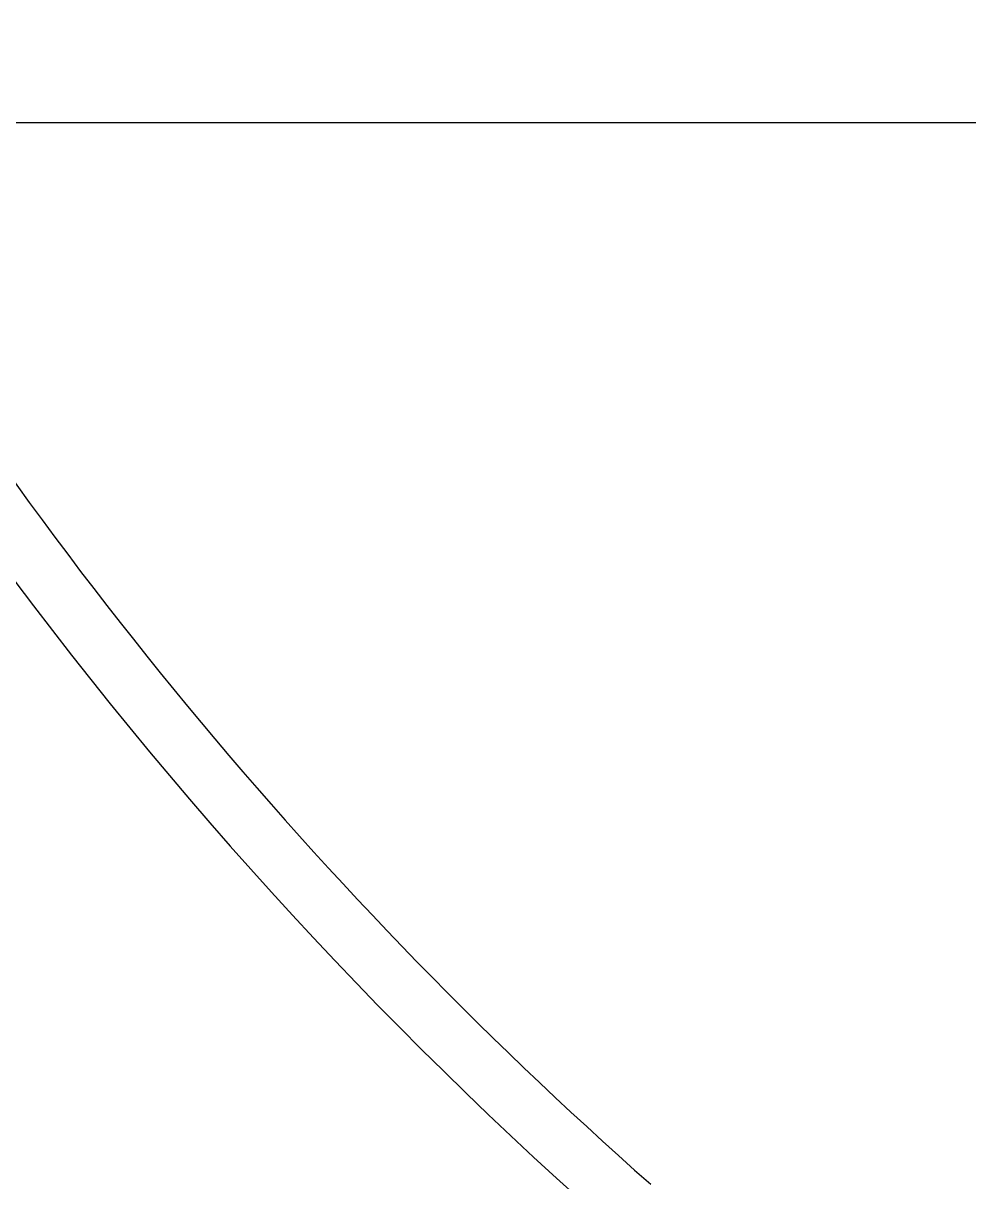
# Model space of a CAD drawing. Header units: millimetres. Extents: x 2 to 1187, y 2 to 839.
# Drawn here: x 599.05 to 607.96, y 460.47 to 471.38 of the extents above; entities that cross this region are included whole.
import ezdxf

# ---------------------------------------------------------------- set-up
doc = ezdxf.new("R2010")
doc.units = ezdxf.units.MM

msp = doc.modelspace()

# ---------------------------------------------------------------- hatches: boundary and pattern name
h = msp.add_hatch()
h.set_pattern_fill('ANSI31', color=256, scale=0.3)
h.paths.add_polyline_path([(600.3858, 723.2245), (600.3858, 724.6149), (599.1608, 724.6149, 0.4142136), (598.8858, 724.3399), (598.8858, 719.8899, 0.4142136), (599.1608, 719.6149), (600.3858, 719.6149), (600.3858, 721.0053, -0.4449663)])
h.paths.add_polyline_path([(648.8858, 724.3399, 0.4142136), (648.6108, 724.6149), (647.8858, 724.6149), (647.3858, 724.6149), (647.3858, 723.2245, -0.4449663), (647.3858, 721.0053), (647.3858, 719.6149), (648.6108, 719.6149, 0.4142136), (648.8858, 719.8899)])
h.paths.add_polyline_path([(648.8858, 681.5899, 0.4142136), (648.6108, 681.8649), (647.3858, 681.8649), (647.3858, 680.4745, -0.4449663), (647.3858, 678.2553), (647.3858, 676.8649), (648.6108, 676.8649, 0.4142136), (648.8858, 677.1399)])
h.paths.add_polyline_path([(600.3858, 678.2553, -0.4449663), (600.3858, 680.4745), (600.3858, 681.8649), (599.1608, 681.8649, 0.4142136), (598.8858, 681.5899), (598.8858, 677.1399, 0.4142136), (599.1608, 676.8649), (600.1358, 676.8649), (600.3858, 676.8649)])
h.paths.add_polyline_path([(204.0979, 197.9237, 0.4142136), (203.8229, 198.1987), (203.0979, 198.1987), (202.5979, 198.1987), (202.5979, 196.8084, -0.2124421), (203.0916, 195.6987, -0.2124421), (202.5979, 194.5891), (202.5979, 193.1987), (203.8229, 193.1987, 0.4142136), (204.0979, 193.4737)])
h.paths.add_polyline_path([(155.5979, 198.1987), (154.3729, 198.1987, 0.4142136), (154.0979, 197.9237), (154.0979, 193.4737, 0.4142136), (154.3729, 193.1987), (155.5979, 193.1987), (155.5979, 194.5891, -0.2124421), (155.1041, 195.6987, -0.2124421), (155.5979, 196.8084)])
h.paths.add_polyline_path([(155.5979, 154.0584), (155.5979, 155.4487), (154.3729, 155.4487, 0.4142136), (154.0979, 155.1737), (154.0979, 150.7237, 0.4142136), (154.3729, 150.4487), (155.3479, 150.4487), (155.5979, 150.4487), (155.5979, 151.8391, -0.4449663)])
h.paths.add_polyline_path([(204.0979, 155.1737, 0.4142136), (203.8229, 155.4487), (202.5979, 155.4487), (202.5979, 154.0584, -0.2124421), (203.0916, 152.9487, -0.2124421), (202.5979, 151.8391), (202.5979, 150.4487), (203.8229, 150.4487, 0.4142136), (204.0979, 150.7237)])
h = msp.add_hatch()
h.set_pattern_fill('ANSI31', color=256, scale=0.3, angle=90)
h.paths.add_polyline_path([(159.0979, 197.9237, 0.4142136), (158.8229, 198.1987), (157.5979, 198.1987), (157.5979, 196.8084, -0.2124421), (158.0916, 195.6987, -0.2124421), (157.5979, 194.5891), (157.5979, 193.1987), (158.8229, 193.1987, 0.4142136), (159.0979, 193.4737)])
h.paths.add_polyline_path([(200.5979, 196.8084), (200.5979, 198.1987), (199.3729, 198.1987, 0.4142136), (199.0979, 197.9237), (199.0979, 193.4737, 0.4142136), (199.3729, 193.1987), (200.3479, 193.1987), (200.5979, 193.1987), (200.5979, 194.5891, -0.4449663)])
h.paths.add_polyline_path([(157.5979, 154.0584), (157.5979, 155.4487), (158.8229, 155.4487), (159.0979, 155.4487), (159.0979, 150.4487), (158.8229, 150.4487), (157.5979, 150.4487), (157.5979, 151.8391, 0.4449663)])
h.paths.add_polyline_path([(200.5979, 154.0584), (200.5979, 155.4487), (199.3729, 155.4487, 0.4142136), (199.0979, 155.1737), (199.0979, 150.7237, 0.4142136), (199.3729, 150.4487), (200.5979, 150.4487), (200.5979, 151.8391, -0.4449663)])
h.paths.add_polyline_path([(603.8858, 724.3399, 0.4142136), (603.6108, 724.6149), (602.3858, 724.6149), (602.3858, 723.2245, -0.4449663), (602.3858, 721.0053), (602.3858, 719.6149), (603.6108, 719.6149, 0.4142136), (603.8858, 719.8899)])
h.paths.add_polyline_path([(645.3858, 724.6149), (644.1608, 724.6149, 0.4142136), (643.8858, 724.3399), (643.8858, 719.8899, 0.4142136), (644.1608, 719.6149), (645.1358, 719.6149), (645.3858, 719.6149), (645.3858, 721.0053, -0.4449663), (645.3858, 723.2245)])
h.paths.add_polyline_path([(645.3858, 680.4745), (645.3858, 681.8649), (644.1608, 681.8649, 0.4142136), (643.8858, 681.5899), (643.8858, 677.1399, 0.4142136), (644.1608, 676.8649), (645.3858, 676.8649), (645.3858, 678.2553, -0.4449663)])
h.paths.add_polyline_path([(603.8858, 681.5899, 0.4142136), (603.6108, 681.8649), (602.6358, 681.8649), (602.3858, 681.8649), (602.3858, 680.4745, -0.4449663), (602.3858, 678.2553), (602.3858, 676.8649), (603.6108, 676.8649, 0.4142136), (603.8858, 677.1399)])

# ---------------------------------------------------------------- linework, layer by layer
at = {"color": 7, "linetype": 'Continuous', "lineweight": 25}
msp.add_line((608.1537, 470.4434), (596.786, 470.4434), dxfattribs=at)
for centre, radius, start, end in [((631.4204, 490.4434), 58.75, 154.834984, 242.089922), ((631.4204, 490.4434), 40, 210.01886, 228.59039), ((631.4203, 490.4433), 40.5499, 209.79622, 236.29825), ((631.4205, 490.4435), 47.0002, 215.54117, 239.83965)]:
    msp.add_arc(centre, radius, start, end, dxfattribs=at)

doc.saveas('drawing.dxf')
